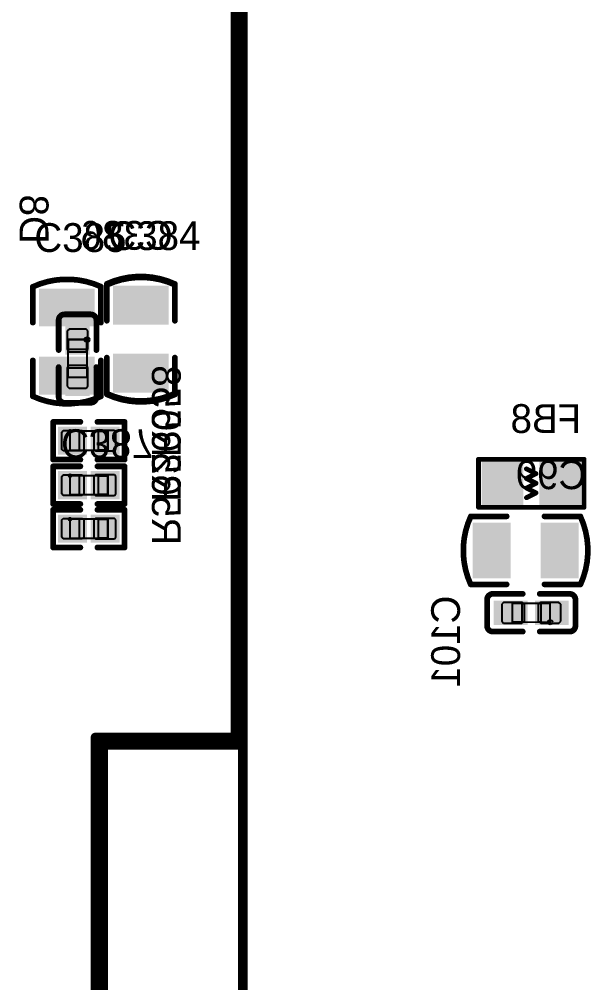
# Model space of a CAD drawing. Header units: millimetres. Extents: x 892 to 1144, y 1011 to 1123.
# Drawn here: x 1030.36 to 1045.47, y 1053.26 to 1078.75 of the extents above; entities that cross this region are included whole.
import ezdxf

# ---------------------------------------------------------------- set-up
doc = ezdxf.new("R2010")
doc.units = ezdxf.units.MM
for name, color, linetype in [('BottomLayer', 5, 'Continuous'), ('BottomOverlay', 54, 'Continuous'), ('BottomPaste', 16, 'Continuous'), ('BottomSolder', 6, 'Continuous'), ('Mechanical10', 56, 'Continuous'), ('Mechanical12', 56, 'Continuous'), ('Mechanical15', 56, 'Continuous'), ('Mechanical4', 56, 'Continuous'), ('Mechanical5', 56, 'Continuous'), ('Mechanical6', 56, 'Continuous'), ('TopLayer', 1, 'Continuous'), ('TopOverlay', 2, 'Continuous'), ('TopPaste', 8, 'Continuous'), ('TopSolder', 216, 'Continuous')]:
    doc.layers.add(name, color=color, linetype=linetype)

msp = doc.modelspace()

# ---------------------------------------------------------------- linework, layer by layer
at = {"layer": 'BottomLayer'}
for points in [[(1032.94, 1071.6), (1032.94, 1070.8), (1034.21, 1071.6), (1034.21, 1070.8)], [(1031.63, 1070.715), (1031.63, 1069.925), (1032.17, 1070.715), (1032.17, 1069.925)], [(1031.63, 1069.625), (1031.63, 1068.835), (1032.17, 1069.625), (1032.17, 1068.835)], [(1032.94, 1069.8), (1032.94, 1069), (1034.21, 1069.8), (1034.21, 1069)], [(1031.484, 1067.33), (1032.05, 1067.33), (1031.484, 1067.87), (1032.05, 1067.87)], [(1032.35, 1067.33), (1032.916, 1067.33), (1032.35, 1067.87), (1032.916, 1067.87)], [(1042.688, 1066.983), (1042.688, 1065.967), (1043.587, 1066.983), (1043.587, 1065.967)], [(1044.212, 1066.983), (1044.212, 1065.967), (1045.111, 1066.983), (1045.111, 1065.967)], [(1031.484, 1066.155), (1032.05, 1066.155), (1031.484, 1066.695), (1032.05, 1066.695)], [(1032.35, 1066.155), (1032.916, 1066.155), (1032.35, 1066.695), (1032.916, 1066.695)], [(1031.484, 1065.005), (1032.05, 1065.005), (1031.484, 1065.545), (1032.05, 1065.545)], [(1032.35, 1065.005), (1032.916, 1065.005), (1032.35, 1065.545), (1032.916, 1065.545)], [(1042.45, 1064.065), (1043.25, 1064.065), (1042.45, 1065.335), (1043.25, 1065.335)], [(1044.25, 1064.065), (1045.05, 1064.065), (1044.25, 1065.335), (1045.05, 1065.335)], [(1043.75, 1063.32), (1042.96, 1063.32), (1043.75, 1062.78), (1042.96, 1062.78)], [(1044.84, 1063.32), (1044.05, 1063.32), (1044.84, 1062.78), (1044.05, 1062.78)]]:
    msp.add_solid(points, dxfattribs=at)
at = {"layer": 'BottomOverlay'}
for points, const_width in [([(1032.674, 1071.752, -0.21896), (1034.475, 1071.749)], 0.15), ([(1031.401, 1070.791, -0.414214), (1031.554, 1070.944)], 0.152), ([(1032.246, 1070.944, -0.414214), (1032.399, 1070.791)], 0.152), ([(1031.554, 1068.606, -0.414214), (1031.401, 1068.759)], 0.152), ([(1032.399, 1068.759, -0.414214), (1032.246, 1068.606)], 0.152), ([(1034.475, 1068.851, -0.21896), (1032.674, 1068.848)], 0.15), ([(1042.298, 1063.799, -0.21896), (1042.301, 1065.6)], 0.15), ([(1045.199, 1065.6, -0.21896), (1045.202, 1063.799)], 0.15), ([(1042.731, 1063.396, -0.414214), (1042.884, 1063.549)], 0.152), ([(1044.916, 1063.549, -0.414214), (1045.069, 1063.396)], 0.152), ([(1042.884, 1062.551, -0.414214), (1042.731, 1062.704)], 0.152), ([(1045.069, 1062.704, -0.414214), (1044.916, 1062.551)], 0.152)]:
    msp.add_lwpolyline(points, format="xyb", dxfattribs=dict(at, const_width=const_width))
for points, const_width in [([(1032.637, 1071.752, 1), (1032.712, 1071.752, 1)], 0.075), ([(1032.637, 1071.75, 1), (1032.712, 1071.75, 1)], 0.075), ([(1034.437, 1071.75, 1), (1034.513, 1071.75, 1)], 0.075), ([(1034.437, 1071.749, 1), (1034.512, 1071.749, 1)], 0.075), ([(1031.363, 1070.791, 1), (1031.439, 1070.791, 1)], 0.0762), ([(1031.363, 1070.791, 1), (1031.439, 1070.791, 1)], 0.0762), ([(1031.516, 1070.944, 1), (1031.592, 1070.944, 1)], 0.0762), ([(1031.516, 1070.944, 1), (1031.592, 1070.944, 1)], 0.0762), ([(1032.208, 1070.944, 1), (1032.284, 1070.944, 1)], 0.0762), ([(1032.208, 1070.944, 1), (1032.284, 1070.944, 1)], 0.0762), ([(1032.36, 1070.791, 1), (1032.437, 1070.791, 1)], 0.0762), ([(1032.36, 1070.791, 1), (1032.437, 1070.791, 1)], 0.0762), ([(1032.637, 1070.8, 1), (1032.712, 1070.8, 1)], 0.075), ([(1034.437, 1070.8, 1), (1034.513, 1070.8, 1)], 0.075), ([(1031.363, 1070.001, 1), (1031.439, 1070.001, 1)], 0.0762), ([(1032.36, 1070.001, 1), (1032.437, 1070.001, 1)], 0.0762), ([(1032.637, 1069.8, 1), (1032.712, 1069.8, 1)], 0.075), ([(1034.437, 1069.8, 1), (1034.513, 1069.8, 1)], 0.075), ([(1031.363, 1069.549, 1), (1031.439, 1069.549, 1)], 0.0762), ([(1032.36, 1069.549, 1), (1032.437, 1069.549, 1)], 0.0762), ([(1031.363, 1068.759, 1), (1031.439, 1068.759, 1)], 0.0762), ([(1031.363, 1068.759, 1), (1031.439, 1068.759, 1)], 0.0762), ([(1032.36, 1068.759, 1), (1032.437, 1068.759, 1)], 0.0762), ([(1032.36, 1068.759, 1), (1032.437, 1068.759, 1)], 0.0762), ([(1032.637, 1068.848, 1), (1032.712, 1068.848, 1)], 0.075), ([(1032.637, 1068.85, 1), (1032.712, 1068.85, 1)], 0.075), ([(1034.437, 1068.851, 1), (1034.512, 1068.851, 1)], 0.075), ([(1034.437, 1068.85, 1), (1034.513, 1068.85, 1)], 0.075), ([(1031.516, 1068.606, 1), (1031.592, 1068.606, 1)], 0.0762), ([(1031.516, 1068.606, 1), (1031.592, 1068.606, 1)], 0.0762), ([(1032.208, 1068.606, 1), (1032.284, 1068.606, 1)], 0.0762), ([(1032.208, 1068.606, 1), (1032.284, 1068.606, 1)], 0.0762), ([(1031.218, 1068.099, 1), (1031.294, 1068.099, 1)], 0.0762), ([(1031.218, 1068.099, 1), (1031.294, 1068.099, 1)], 0.0762), ([(1031.936, 1068.099, 1), (1032.012, 1068.099, 1)], 0.0762), ([(1032.388, 1068.099, 1), (1032.464, 1068.099, 1)], 0.0762), ([(1033.106, 1068.099, 1), (1033.182, 1068.099, 1)], 0.0762), ([(1033.106, 1068.099, 1), (1033.182, 1068.099, 1)], 0.0762), ([(1031.218, 1067.101, 1), (1031.294, 1067.101, 1)], 0.0762), ([(1031.218, 1067.101, 1), (1031.294, 1067.101, 1)], 0.0762), ([(1031.936, 1067.101, 1), (1032.012, 1067.101, 1)], 0.0762), ([(1032.388, 1067.101, 1), (1032.464, 1067.101, 1)], 0.0762), ([(1033.106, 1067.101, 1), (1033.182, 1067.101, 1)], 0.0762), ([(1033.106, 1067.101, 1), (1033.182, 1067.101, 1)], 0.0762), ([(1042.471, 1067.11, 1), (1042.535, 1067.11, 1)], 0.0635), ([(1042.471, 1067.11, 1), (1042.535, 1067.11, 1)], 0.0635), ([(1045.265, 1067.11, 1), (1045.329, 1067.11, 1)], 0.0635), ([(1045.265, 1067.11, 1), (1045.329, 1067.11, 1)], 0.0635), ([(1031.218, 1066.924, 1), (1031.294, 1066.924, 1)], 0.0762), ([(1031.218, 1066.924, 1), (1031.294, 1066.924, 1)], 0.0762), ([(1031.936, 1066.924, 1), (1032.012, 1066.924, 1)], 0.0762), ([(1032.388, 1066.924, 1), (1032.464, 1066.924, 1)], 0.0762), ([(1033.106, 1066.924, 1), (1033.182, 1066.924, 1)], 0.0762), ([(1033.106, 1066.924, 1), (1033.182, 1066.924, 1)], 0.0762), ([(1043.741, 1066.856, 1), (1043.805, 1066.856, 1)], 0.0635), ([(1043.995, 1066.729, 1), (1044.059, 1066.729, 1)], 0.0635), ([(1043.995, 1066.729, 1), (1044.059, 1066.729, 1)], 0.0635), ([(1043.741, 1066.602, 1), (1043.805, 1066.602, 1)], 0.0635), ([(1043.741, 1066.602, 1), (1043.805, 1066.602, 1)], 0.0635), ([(1043.995, 1066.475, 1), (1044.059, 1066.475, 1)], 0.0635), ([(1043.995, 1066.475, 1), (1044.059, 1066.475, 1)], 0.0635), ([(1043.741, 1066.348, 1), (1043.805, 1066.348, 1)], 0.0635), ([(1043.741, 1066.348, 1), (1043.805, 1066.348, 1)], 0.0635), ([(1043.995, 1066.221, 1), (1044.059, 1066.221, 1)], 0.0635), ([(1043.995, 1066.221, 1), (1044.059, 1066.221, 1)], 0.0635), ([(1043.741, 1066.094, 1), (1043.805, 1066.094, 1)], 0.0635), ([(1031.218, 1065.926, 1), (1031.294, 1065.926, 1)], 0.0762), ([(1031.218, 1065.926, 1), (1031.294, 1065.926, 1)], 0.0762), ([(1031.218, 1065.774, 1), (1031.294, 1065.774, 1)], 0.0762), ([(1031.218, 1065.774, 1), (1031.294, 1065.774, 1)], 0.0762), ([(1031.936, 1065.926, 1), (1032.012, 1065.926, 1)], 0.0762), ([(1031.936, 1065.774, 1), (1032.012, 1065.774, 1)], 0.0762), ([(1032.388, 1065.926, 1), (1032.464, 1065.926, 1)], 0.0762), ([(1032.388, 1065.774, 1), (1032.464, 1065.774, 1)], 0.0762), ([(1033.106, 1065.926, 1), (1033.182, 1065.926, 1)], 0.0762), ([(1033.106, 1065.926, 1), (1033.182, 1065.926, 1)], 0.0762), ([(1033.106, 1065.774, 1), (1033.182, 1065.774, 1)], 0.0762), ([(1033.106, 1065.774, 1), (1033.182, 1065.774, 1)], 0.0762), ([(1042.471, 1065.84, 1), (1042.535, 1065.84, 1)], 0.0635), ([(1042.471, 1065.84, 1), (1042.535, 1065.84, 1)], 0.0635), ([(1045.265, 1065.84, 1), (1045.329, 1065.84, 1)], 0.0635), ([(1045.265, 1065.84, 1), (1045.329, 1065.84, 1)], 0.0635), ([(1042.263, 1065.6, 1), (1042.338, 1065.6, 1)], 0.075), ([(1042.263, 1065.6, 1), (1042.338, 1065.6, 1)], 0.075), ([(1043.213, 1065.6, 1), (1043.288, 1065.6, 1)], 0.075), ([(1044.212, 1065.6, 1), (1044.287, 1065.6, 1)], 0.075), ([(1045.162, 1065.6, 1), (1045.237, 1065.6, 1)], 0.075), ([(1045.162, 1065.6, 1), (1045.238, 1065.6, 1)], 0.075), ([(1031.218, 1064.776, 1), (1031.294, 1064.776, 1)], 0.0762), ([(1031.218, 1064.776, 1), (1031.294, 1064.776, 1)], 0.0762), ([(1031.936, 1064.776, 1), (1032.012, 1064.776, 1)], 0.0762), ([(1032.388, 1064.776, 1), (1032.464, 1064.776, 1)], 0.0762), ([(1033.106, 1064.776, 1), (1033.182, 1064.776, 1)], 0.0762), ([(1033.106, 1064.776, 1), (1033.182, 1064.776, 1)], 0.0762), ([(1042.26, 1063.799, 1), (1042.335, 1063.799, 1)], 0.075), ([(1042.263, 1063.8, 1), (1042.338, 1063.8, 1)], 0.075), ([(1043.213, 1063.8, 1), (1043.288, 1063.8, 1)], 0.075), ([(1044.212, 1063.8, 1), (1044.287, 1063.8, 1)], 0.075), ([(1045.162, 1063.8, 1), (1045.238, 1063.8, 1)], 0.075), ([(1045.165, 1063.799, 1), (1045.24, 1063.799, 1)], 0.075), ([(1042.693, 1063.396, 1), (1042.769, 1063.396, 1)], 0.0762), ([(1042.693, 1063.396, 1), (1042.769, 1063.396, 1)], 0.0762), ([(1042.846, 1063.549, 1), (1042.922, 1063.549, 1)], 0.0762), ([(1042.846, 1063.549, 1), (1042.922, 1063.549, 1)], 0.0762), ([(1043.636, 1063.549, 1), (1043.712, 1063.549, 1)], 0.0762), ([(1044.088, 1063.549, 1), (1044.164, 1063.549, 1)], 0.0762), ([(1044.878, 1063.549, 1), (1044.954, 1063.549, 1)], 0.0762), ([(1044.878, 1063.549, 1), (1044.954, 1063.549, 1)], 0.0762), ([(1045.031, 1063.396, 1), (1045.107, 1063.396, 1)], 0.0762), ([(1045.031, 1063.396, 1), (1045.107, 1063.396, 1)], 0.0762), ([(1042.693, 1062.704, 1), (1042.769, 1062.704, 1)], 0.0762), ([(1042.693, 1062.704, 1), (1042.769, 1062.704, 1)], 0.0762), ([(1045.031, 1062.704, 1), (1045.107, 1062.704, 1)], 0.0762), ([(1045.031, 1062.704, 1), (1045.107, 1062.704, 1)], 0.0762), ([(1042.846, 1062.551, 1), (1042.922, 1062.551, 1)], 0.0762), ([(1042.846, 1062.551, 1), (1042.922, 1062.551, 1)], 0.0762), ([(1043.636, 1062.551, 1), (1043.712, 1062.551, 1)], 0.0762), ([(1044.088, 1062.551, 1), (1044.164, 1062.551, 1)], 0.0762), ([(1044.878, 1062.551, 1), (1044.954, 1062.551, 1)], 0.0762), ([(1044.878, 1062.551, 1), (1044.954, 1062.551, 1)], 0.0762)]:
    msp.add_lwpolyline(points, format="xyb", close=True, dxfattribs=dict(at, const_width=const_width))
for points, const_width in [([(1032.675, 1070.8), (1032.675, 1071.75)], 0.15), ([(1034.475, 1070.8), (1034.475, 1071.75)], 0.15), ([(1031.401, 1070.001), (1031.401, 1070.791)], 0.152), ([(1031.554, 1070.944), (1032.246, 1070.944)], 0.152), ([(1032.399, 1070.001), (1032.399, 1070.791)], 0.152), ([(1032.675, 1068.85), (1032.675, 1069.8)], 0.15), ([(1034.475, 1068.85), (1034.475, 1069.8)], 0.15), ([(1031.401, 1068.759), (1031.401, 1069.549)], 0.152), ([(1032.399, 1068.759), (1032.399, 1069.549)], 0.152), ([(1031.554, 1068.606), (1032.246, 1068.606)], 0.152), ([(1031.256, 1068.099), (1031.974, 1068.099)], 0.152), ([(1031.256, 1067.101), (1031.256, 1068.099)], 0.152), ([(1032.426, 1068.099), (1033.144, 1068.099)], 0.152), ([(1033.144, 1067.101), (1033.144, 1068.099)], 0.152), ([(1031.256, 1067.101), (1031.974, 1067.101)], 0.152), ([(1032.426, 1067.101), (1033.144, 1067.101)], 0.152), ([(1042.503, 1067.11), (1045.297, 1067.11)], 0.127), ([(1042.503, 1065.84), (1042.503, 1067.11)], 0.127), ([(1045.297, 1065.84), (1045.297, 1067.11)], 0.127), ([(1031.256, 1066.924), (1031.974, 1066.924)], 0.152), ([(1031.256, 1065.926), (1031.256, 1066.924)], 0.152), ([(1032.426, 1066.924), (1033.144, 1066.924)], 0.152), ([(1033.144, 1065.926), (1033.144, 1066.924)], 0.152), ([(1043.773, 1066.856), (1044.027, 1066.729)], 0.127), ([(1043.773, 1066.602), (1044.027, 1066.729)], 0.127), ([(1043.773, 1066.602), (1044.027, 1066.475)], 0.127), ([(1043.773, 1066.348), (1044.027, 1066.475)], 0.127), ([(1043.773, 1066.348), (1044.027, 1066.221)], 0.127), ([(1043.773, 1066.094), (1044.027, 1066.221)], 0.127), ([(1031.256, 1065.926), (1031.974, 1065.926)], 0.152), ([(1031.256, 1065.774), (1031.974, 1065.774)], 0.152), ([(1031.256, 1064.776), (1031.256, 1065.774)], 0.152), ([(1032.426, 1065.926), (1033.144, 1065.926)], 0.152), ([(1032.426, 1065.774), (1033.144, 1065.774)], 0.152), ([(1033.144, 1064.776), (1033.144, 1065.774)], 0.152), ([(1042.503, 1065.84), (1045.297, 1065.84)], 0.127), ([(1042.3, 1065.6), (1043.25, 1065.6)], 0.15), ([(1044.25, 1065.6), (1045.2, 1065.6)], 0.15), ([(1031.256, 1064.776), (1031.974, 1064.776)], 0.152), ([(1032.426, 1064.776), (1033.144, 1064.776)], 0.152), ([(1042.3, 1063.8), (1043.25, 1063.8)], 0.15), ([(1044.25, 1063.8), (1045.2, 1063.8)], 0.15), ([(1042.731, 1062.704), (1042.731, 1063.396)], 0.152), ([(1042.884, 1063.549), (1043.674, 1063.549)], 0.152), ([(1044.126, 1063.549), (1044.916, 1063.549)], 0.152), ([(1045.069, 1062.704), (1045.069, 1063.396)], 0.152), ([(1042.884, 1062.551), (1043.674, 1062.551)], 0.152), ([(1044.126, 1062.551), (1044.916, 1062.551)], 0.152)]:
    msp.add_lwpolyline(points, dxfattribs=dict(at, const_width=const_width))
at = {"layer": 'BottomPaste'}
for p, q in [((1031.675, 1070.555), (1031.625, 1070.505)), ((1031.625, 1070.505), (1031.625, 1070.025)), ((1032.125, 1070.555), (1031.675, 1070.555)), ((1032.175, 1070.505), (1032.125, 1070.555)), ((1032.175, 1070.025), (1032.175, 1070.505)), ((1031.625, 1070.025), (1031.675, 1069.955)), ((1031.675, 1069.955), (1032.125, 1069.955)), ((1032.125, 1069.955), (1032.175, 1070.025)), ((1031.675, 1069.595), (1031.625, 1069.525)), ((1032.125, 1069.595), (1031.675, 1069.595)), ((1032.175, 1069.525), (1032.125, 1069.595)), ((1031.625, 1069.525), (1031.625, 1069.045)), ((1032.175, 1069.045), (1032.175, 1069.525)), ((1031.625, 1069.045), (1031.675, 1068.995)), ((1031.675, 1068.995), (1032.125, 1068.995)), ((1032.125, 1068.995), (1032.175, 1069.045)), ((1031.484, 1067.83), (1031.524, 1067.87)), ((1031.484, 1067.37), (1031.484, 1067.83)), ((1031.524, 1067.87), (1032.025, 1067.87)), ((1032.025, 1067.87), (1032.065, 1067.83)), ((1032.065, 1067.83), (1032.065, 1067.37)), ((1032.375, 1067.87), (1032.335, 1067.83)), ((1032.335, 1067.83), (1032.335, 1067.37)), ((1032.876, 1067.87), (1032.375, 1067.87)), ((1032.916, 1067.83), (1032.876, 1067.87)), ((1032.916, 1067.37), (1032.916, 1067.83)), ((1031.524, 1067.33), (1031.484, 1067.37)), ((1032.025, 1067.33), (1031.524, 1067.33)), ((1032.065, 1067.37), (1032.025, 1067.33)), ((1032.335, 1067.37), (1032.375, 1067.33)), ((1032.375, 1067.33), (1032.876, 1067.33)), ((1032.876, 1067.33), (1032.916, 1067.37)), ((1031.484, 1066.655), (1031.524, 1066.695)), ((1031.484, 1066.195), (1031.484, 1066.655)), ((1031.524, 1066.695), (1032.025, 1066.695)), ((1032.025, 1066.695), (1032.065, 1066.655)), ((1032.065, 1066.655), (1032.065, 1066.195)), ((1032.375, 1066.695), (1032.335, 1066.655)), ((1032.335, 1066.655), (1032.335, 1066.195)), ((1032.876, 1066.695), (1032.375, 1066.695)), ((1032.916, 1066.655), (1032.876, 1066.695)), ((1032.916, 1066.195), (1032.916, 1066.655)), ((1031.524, 1066.155), (1031.484, 1066.195)), ((1032.025, 1066.155), (1031.524, 1066.155)), ((1032.065, 1066.195), (1032.025, 1066.155)), ((1032.335, 1066.195), (1032.375, 1066.155)), ((1032.375, 1066.155), (1032.876, 1066.155)), ((1032.876, 1066.155), (1032.916, 1066.195)), ((1031.484, 1065.505), (1031.524, 1065.545)), ((1031.484, 1065.045), (1031.484, 1065.505)), ((1031.524, 1065.545), (1032.025, 1065.545)), ((1032.025, 1065.545), (1032.065, 1065.505)), ((1032.065, 1065.505), (1032.065, 1065.045)), ((1032.375, 1065.545), (1032.335, 1065.505)), ((1032.335, 1065.505), (1032.335, 1065.045)), ((1032.876, 1065.545), (1032.375, 1065.545)), ((1032.916, 1065.505), (1032.876, 1065.545)), ((1032.916, 1065.045), (1032.916, 1065.505)), ((1031.524, 1065.005), (1031.484, 1065.045)), ((1032.025, 1065.005), (1031.524, 1065.005)), ((1032.065, 1065.045), (1032.025, 1065.005)), ((1032.335, 1065.045), (1032.375, 1065.005)), ((1032.375, 1065.005), (1032.876, 1065.005)), ((1032.876, 1065.005), (1032.916, 1065.045)), ((1043.17, 1063.325), (1043.12, 1063.275)), ((1043.12, 1063.275), (1043.12, 1062.825)), ((1043.65, 1063.325), (1043.17, 1063.325)), ((1043.72, 1063.275), (1043.65, 1063.325)), ((1043.72, 1062.825), (1043.72, 1063.275)), ((1044.15, 1063.325), (1044.08, 1063.275)), ((1044.08, 1063.275), (1044.08, 1062.825)), ((1044.63, 1063.325), (1044.15, 1063.325)), ((1044.68, 1063.275), (1044.63, 1063.325)), ((1044.68, 1062.825), (1044.68, 1063.275)), ((1043.12, 1062.825), (1043.17, 1062.775)), ((1043.17, 1062.775), (1043.65, 1062.775)), ((1043.65, 1062.775), (1043.72, 1062.825)), ((1044.08, 1062.825), (1044.15, 1062.775)), ((1044.15, 1062.775), (1044.63, 1062.775)), ((1044.63, 1062.775), (1044.68, 1062.825))]:
    msp.add_line(p, q, dxfattribs=at)
for points in [[(1032.94, 1071.6), (1032.94, 1070.8), (1034.21, 1071.6), (1034.21, 1070.8)], [(1031.63, 1070.715), (1031.63, 1069.925), (1032.17, 1070.715), (1032.17, 1069.925)], [(1031.63, 1069.625), (1031.63, 1068.835), (1032.17, 1069.625), (1032.17, 1068.835)], [(1032.94, 1069.8), (1032.94, 1069), (1034.21, 1069.8), (1034.21, 1069)], [(1031.484, 1067.33), (1032.05, 1067.33), (1031.484, 1067.87), (1032.05, 1067.87)], [(1032.35, 1067.33), (1032.916, 1067.33), (1032.35, 1067.87), (1032.916, 1067.87)], [(1042.688, 1066.983), (1042.688, 1065.967), (1043.587, 1066.983), (1043.587, 1065.967)], [(1044.212, 1066.983), (1044.212, 1065.967), (1045.111, 1066.983), (1045.111, 1065.967)], [(1031.484, 1066.155), (1032.05, 1066.155), (1031.484, 1066.695), (1032.05, 1066.695)], [(1032.35, 1066.155), (1032.916, 1066.155), (1032.35, 1066.695), (1032.916, 1066.695)], [(1031.484, 1065.005), (1032.05, 1065.005), (1031.484, 1065.545), (1032.05, 1065.545)], [(1032.35, 1065.005), (1032.916, 1065.005), (1032.35, 1065.545), (1032.916, 1065.545)], [(1042.45, 1064.065), (1043.25, 1064.065), (1042.45, 1065.335), (1043.25, 1065.335)], [(1044.25, 1064.065), (1045.05, 1064.065), (1044.25, 1065.335), (1045.05, 1065.335)], [(1043.75, 1063.32), (1042.96, 1063.32), (1043.75, 1062.78), (1042.96, 1062.78)], [(1044.84, 1063.32), (1044.05, 1063.32), (1044.84, 1062.78), (1044.05, 1062.78)]]:
    msp.add_solid(points, dxfattribs=at)
at = {"layer": 'BottomSolder'}
for points in [[(1032.838, 1071.702), (1032.838, 1070.698), (1034.312, 1071.702), (1034.312, 1070.698)], [(1031.579, 1070.766), (1031.579, 1069.874), (1032.221, 1070.766), (1032.221, 1069.874)], [(1032.838, 1069.902), (1032.838, 1068.898), (1034.312, 1069.902), (1034.312, 1068.898)], [(1031.579, 1069.676), (1031.579, 1068.784), (1032.221, 1069.676), (1032.221, 1068.784)], [(1031.383, 1067.228), (1032.152, 1067.228), (1031.383, 1067.972), (1032.152, 1067.972)], [(1032.248, 1067.228), (1033.017, 1067.228), (1032.248, 1067.972), (1033.017, 1067.972)], [(1042.587, 1067.085), (1042.587, 1065.865), (1043.689, 1067.085), (1043.689, 1065.865)], [(1044.111, 1067.085), (1044.111, 1065.865), (1045.213, 1067.085), (1045.213, 1065.865)], [(1031.383, 1066.053), (1032.152, 1066.053), (1031.383, 1066.797), (1032.152, 1066.797)], [(1032.248, 1066.053), (1033.017, 1066.053), (1032.248, 1066.797), (1033.017, 1066.797)], [(1031.383, 1064.903), (1032.152, 1064.903), (1031.383, 1065.647), (1032.152, 1065.647)], [(1032.248, 1064.903), (1033.017, 1064.903), (1032.248, 1065.647), (1033.017, 1065.647)], [(1042.348, 1063.963), (1043.352, 1063.963), (1042.348, 1065.437), (1043.352, 1065.437)], [(1044.148, 1063.963), (1045.152, 1063.963), (1044.148, 1065.437), (1045.152, 1065.437)], [(1043.801, 1063.371), (1042.909, 1063.371), (1043.801, 1062.729), (1042.909, 1062.729)], [(1044.891, 1063.371), (1043.999, 1063.371), (1044.891, 1062.729), (1043.999, 1062.729)]]:
    msp.add_solid(points, dxfattribs=at)
at = {"layer": 'Mechanical10', "const_width": 0.254}
for points in [[(1036.275, 1038.7), (1036.275, 1095.7)], [(1032.575, 1033.7), (1032.575, 1059.55)], [(1032.575, 1059.55), (1036.275, 1059.55)]]:
    msp.add_lwpolyline(points, dxfattribs=at)
at = {"layer": 'Mechanical10', "const_width": 0.127}
for points in [[(1032.511, 1059.55, 1), (1032.638, 1059.55, 1)], [(1032.511, 1059.55, 1), (1032.638, 1059.55, 1)], [(1036.211, 1059.55, 1), (1036.338, 1059.55, 1)]]:
    msp.add_lwpolyline(points, format="xyb", close=True, dxfattribs=at)
at = {"layer": 'Mechanical12', "const_width": 0.254}
for points in [[(1036.075, 1059.75), (1036.075, 1095.7)], [(1032.375, 1033.5), (1032.375, 1059.75)], [(1032.375, 1059.75), (1036.075, 1059.75)]]:
    msp.add_lwpolyline(points, dxfattribs=at)
at = {"layer": 'Mechanical12', "const_width": 0.127}
for points in [[(1032.311, 1059.75, 1), (1032.438, 1059.75, 1)], [(1032.311, 1059.75, 1), (1032.438, 1059.75, 1)], [(1036.011, 1059.75, 1), (1036.138, 1059.75, 1)], [(1036.011, 1059.75, 1), (1036.138, 1059.75, 1)]]:
    msp.add_lwpolyline(points, format="xyb", close=True, dxfattribs=at)
at = {"layer": 'Mechanical15'}
for p, q in [((1032.15, 1070.275), (1031.65, 1070.275)), ((1031.65, 1070.275), (1031.65, 1070.025)), ((1032.085, 1070.275), (1032.104, 1070.321)), ((1032.104, 1070.229), (1032.085, 1070.275)), ((1032.104, 1070.321), (1032.15, 1070.34)), ((1032.15, 1070.21), (1032.104, 1070.229)), ((1032.15, 1070.34), (1032.196, 1070.321)), ((1032.15, 1070.025), (1032.15, 1070.275)), ((1032.196, 1070.229), (1032.15, 1070.21)), ((1032.196, 1070.321), (1032.215, 1070.275)), ((1032.215, 1070.275), (1032.196, 1070.229)), ((1031.65, 1070.025), (1032.15, 1070.025)), ((1031.65, 1069.275), (1031.65, 1069.525)), ((1031.65, 1069.525), (1032.15, 1069.525)), ((1032.15, 1069.525), (1032.15, 1069.275)), ((1032.15, 1069.275), (1031.65, 1069.275)), ((1043.4, 1062.8), (1043.4, 1063.3)), ((1043.4, 1063.3), (1043.65, 1063.3)), ((1043.65, 1063.3), (1043.65, 1062.8)), ((1044.4, 1063.3), (1044.15, 1063.3)), ((1044.15, 1063.3), (1044.15, 1062.8)), ((1044.4, 1062.8), (1044.4, 1063.3)), ((1043.65, 1062.8), (1043.4, 1062.8)), ((1044.15, 1062.8), (1044.4, 1062.8)), ((1044.335, 1062.8), (1044.354, 1062.846)), ((1044.335, 1062.8), (1044.335, 1062.8)), ((1044.354, 1062.754), (1044.335, 1062.8)), ((1044.354, 1062.846), (1044.4, 1062.865)), ((1044.4, 1062.735), (1044.354, 1062.754)), ((1044.4, 1062.865), (1044.446, 1062.846)), ((1044.446, 1062.754), (1044.4, 1062.735)), ((1044.446, 1062.846), (1044.465, 1062.8)), ((1044.465, 1062.8), (1044.446, 1062.754)), ((1044.465, 1062.8), (1044.465, 1062.8))]:
    msp.add_line(p, q, dxfattribs=at)
at = {"layer": 'Mechanical15', "const_width": 0.0508}
for points in [[(1031.65, 1069.275), (1031.65, 1070.275)], [(1031.65, 1070.275), (1032.15, 1070.275)], [(1032.15, 1069.275), (1032.15, 1070.275)], [(1031.65, 1069.275), (1032.15, 1069.275)], [(1043.4, 1062.8), (1043.4, 1063.3)], [(1043.4, 1063.3), (1044.4, 1063.3)], [(1044.4, 1062.8), (1044.4, 1063.3)], [(1043.4, 1062.8), (1044.4, 1062.8)]]:
    msp.add_lwpolyline(points, dxfattribs=at)
at = {"layer": 'Mechanical15', "const_width": 0.0254}
for points in [[(1031.637, 1070.275, 1), (1031.663, 1070.275, 1)], [(1031.637, 1070.275, 1), (1031.663, 1070.275, 1)], [(1032.137, 1070.275, 1), (1032.163, 1070.275, 1)], [(1032.137, 1070.275, 1), (1032.163, 1070.275, 1)], [(1031.637, 1069.275, 1), (1031.663, 1069.275, 1)], [(1031.637, 1069.275, 1), (1031.663, 1069.275, 1)], [(1032.137, 1069.275, 1), (1032.163, 1069.275, 1)], [(1032.137, 1069.275, 1), (1032.163, 1069.275, 1)], [(1043.387, 1063.3, 1), (1043.413, 1063.3, 1)], [(1043.387, 1063.3, 1), (1043.413, 1063.3, 1)], [(1044.387, 1063.3, 1), (1044.413, 1063.3, 1)], [(1044.387, 1063.3, 1), (1044.413, 1063.3, 1)], [(1043.387, 1062.8, 1), (1043.413, 1062.8, 1)], [(1043.387, 1062.8, 1), (1043.413, 1062.8, 1)], [(1044.387, 1062.8, 1), (1044.413, 1062.8, 1)], [(1044.387, 1062.8, 1), (1044.413, 1062.8, 1)]]:
    msp.add_lwpolyline(points, format="xyb", close=True, dxfattribs=at)
at = {"layer": 'Mechanical4'}
for p, q in [((1032.7, 1067.85), (1031.7, 1067.85)), ((1031.7, 1067.85), (1031.7, 1067.35)), ((1032.7, 1067.35), (1032.7, 1067.85)), ((1031.7, 1067.35), (1032.7, 1067.35)), ((1032.7, 1066.675), (1031.7, 1066.675)), ((1031.7, 1066.675), (1031.7, 1066.175)), ((1032.7, 1066.175), (1032.7, 1066.675)), ((1031.7, 1066.175), (1032.7, 1066.175)), ((1032.7, 1065.525), (1031.7, 1065.525)), ((1031.7, 1065.525), (1031.7, 1065.025)), ((1032.7, 1065.025), (1032.7, 1065.525)), ((1031.7, 1065.025), (1032.7, 1065.025))]:
    msp.add_line(p, q, dxfattribs=at)
at = {"layer": 'Mechanical5'}
for p, q in [((1031.95, 1067.85), (1031.7, 1067.85)), ((1031.7, 1067.85), (1031.7, 1067.35)), ((1031.95, 1067.35), (1031.95, 1067.85)), ((1032.451, 1067.85), (1032.701, 1067.85)), ((1032.451, 1067.35), (1032.451, 1067.85)), ((1032.701, 1067.85), (1032.701, 1067.35)), ((1031.7, 1067.35), (1031.95, 1067.35)), ((1032.701, 1067.35), (1032.451, 1067.35)), ((1031.95, 1066.675), (1031.7, 1066.675)), ((1031.7, 1066.675), (1031.7, 1066.175)), ((1031.95, 1066.175), (1031.95, 1066.675)), ((1032.451, 1066.675), (1032.701, 1066.675)), ((1032.451, 1066.175), (1032.451, 1066.675)), ((1032.701, 1066.675), (1032.701, 1066.175)), ((1031.7, 1066.175), (1031.95, 1066.175)), ((1032.701, 1066.175), (1032.451, 1066.175)), ((1031.95, 1065.525), (1031.7, 1065.525)), ((1031.7, 1065.525), (1031.7, 1065.025)), ((1031.95, 1065.025), (1031.95, 1065.525)), ((1032.451, 1065.525), (1032.701, 1065.525)), ((1032.451, 1065.025), (1032.451, 1065.525)), ((1032.701, 1065.525), (1032.701, 1065.025)), ((1031.7, 1065.025), (1031.95, 1065.025)), ((1032.701, 1065.025), (1032.451, 1065.025))]:
    msp.add_line(p, q, dxfattribs=at)
at = {"layer": 'Mechanical6'}
for points, const_width in [([(1031.73, 1067.85, 1), (1031.67, 1067.85, 1)], 0.06), ([(1031.655, 1067.85, 1), (1031.685, 1067.85, 1)], 0.03), ([(1031.715, 1067.85, 1), (1031.745, 1067.85, 1)], 0.03), ([(1031.73, 1066.675, 1), (1031.67, 1066.675, 1)], 0.06), ([(1031.655, 1066.675, 1), (1031.685, 1066.675, 1)], 0.03), ([(1031.715, 1066.675, 1), (1031.745, 1066.675, 1)], 0.03), ([(1031.73, 1065.525, 1), (1031.67, 1065.525, 1)], 0.06), ([(1031.655, 1065.525, 1), (1031.685, 1065.525, 1)], 0.03), ([(1031.715, 1065.525, 1), (1031.745, 1065.525, 1)], 0.03)]:
    msp.add_lwpolyline(points, format="xyb", close=True, dxfattribs=dict(at, const_width=const_width))
at = {"layer": 'TopLayer'}
for points in [[(1030.983, 1071.525), (1030.983, 1070.725), (1032.253, 1071.525), (1032.253, 1070.725)], [(1032.94, 1071.575), (1032.94, 1070.775), (1034.21, 1071.575), (1034.21, 1070.775)], [(1030.983, 1069.725), (1030.983, 1068.925), (1032.253, 1069.725), (1032.253, 1068.925)], [(1032.94, 1069.775), (1032.94, 1068.975), (1034.21, 1069.775), (1034.21, 1068.975)]]:
    msp.add_solid(points, dxfattribs=at)
at = {"layer": 'TopOverlay'}
for points, const_width in [([(1036.175, 1059.65), (1036.175, 1095.7)], 0.254), ([(1030.718, 1070.725), (1030.718, 1071.675)], 0.15), ([(1032.518, 1070.725), (1032.518, 1071.675)], 0.15), ([(1032.675, 1070.775), (1032.675, 1071.725)], 0.15), ([(1034.475, 1070.775), (1034.475, 1071.725)], 0.15), ([(1032.675, 1068.825), (1032.675, 1069.775)], 0.15), ([(1034.475, 1068.825), (1034.475, 1069.775)], 0.15), ([(1030.718, 1068.775), (1030.718, 1069.725)], 0.15), ([(1032.518, 1068.775), (1032.518, 1069.725)], 0.15), ([(1032.475, 1033.6), (1032.475, 1059.65)], 0.254), ([(1032.475, 1059.65), (1036.175, 1059.65)], 0.254)]:
    msp.add_lwpolyline(points, dxfattribs=dict(at, const_width=const_width))
at = {"layer": 'TopOverlay', "const_width": 0.15}
for points in [[(1030.718, 1071.674, -0.21896), (1032.519, 1071.677)], [(1032.675, 1071.724, -0.21896), (1034.476, 1071.727)], [(1032.519, 1068.773, -0.21896), (1030.718, 1068.776)], [(1034.476, 1068.823, -0.21896), (1032.675, 1068.826)]]:
    msp.add_lwpolyline(points, format="xyb", dxfattribs=at)
at = {"layer": 'TopOverlay'}
for points, const_width in [([(1030.68, 1071.675, 1), (1030.755, 1071.675, 1)], 0.075), ([(1030.681, 1071.674, 1), (1030.756, 1071.674, 1)], 0.075), ([(1032.48, 1071.675, 1), (1032.555, 1071.675, 1)], 0.075), ([(1032.481, 1071.677, 1), (1032.556, 1071.677, 1)], 0.075), ([(1032.637, 1071.725, 1), (1032.712, 1071.725, 1)], 0.075), ([(1032.638, 1071.724, 1), (1032.713, 1071.724, 1)], 0.075), ([(1034.437, 1071.725, 1), (1034.513, 1071.725, 1)], 0.075), ([(1034.438, 1071.727, 1), (1034.513, 1071.727, 1)], 0.075), ([(1030.68, 1070.725, 1), (1030.755, 1070.725, 1)], 0.075), ([(1032.48, 1070.725, 1), (1032.555, 1070.725, 1)], 0.075), ([(1032.637, 1070.775, 1), (1032.712, 1070.775, 1)], 0.075), ([(1034.437, 1070.775, 1), (1034.513, 1070.775, 1)], 0.075), ([(1032.637, 1069.775, 1), (1032.712, 1069.775, 1)], 0.075), ([(1034.437, 1069.775, 1), (1034.513, 1069.775, 1)], 0.075), ([(1030.68, 1069.725, 1), (1030.755, 1069.725, 1)], 0.075), ([(1032.48, 1069.725, 1), (1032.555, 1069.725, 1)], 0.075), ([(1030.681, 1068.776, 1), (1030.756, 1068.776, 1)], 0.075), ([(1030.68, 1068.775, 1), (1030.755, 1068.775, 1)], 0.075), ([(1032.48, 1068.775, 1), (1032.555, 1068.775, 1)], 0.075), ([(1032.481, 1068.773, 1), (1032.556, 1068.773, 1)], 0.075), ([(1032.638, 1068.826, 1), (1032.713, 1068.826, 1)], 0.075), ([(1032.637, 1068.825, 1), (1032.712, 1068.825, 1)], 0.075), ([(1034.437, 1068.825, 1), (1034.513, 1068.825, 1)], 0.075), ([(1034.438, 1068.823, 1), (1034.513, 1068.823, 1)], 0.075), ([(1032.411, 1059.65, 1), (1032.538, 1059.65, 1)], 0.127), ([(1032.411, 1059.65, 1), (1032.538, 1059.65, 1)], 0.127), ([(1036.111, 1059.65, 1), (1036.238, 1059.65, 1)], 0.127), ([(1036.111, 1059.65, 1), (1036.238, 1059.65, 1)], 0.127)]:
    msp.add_lwpolyline(points, format="xyb", close=True, dxfattribs=dict(at, const_width=const_width))
at = {"layer": 'TopPaste'}
for points in [[(1030.983, 1071.525), (1030.983, 1070.725), (1032.253, 1071.525), (1032.253, 1070.725)], [(1032.94, 1071.575), (1032.94, 1070.775), (1034.21, 1071.575), (1034.21, 1070.775)], [(1030.983, 1069.725), (1030.983, 1068.925), (1032.253, 1069.725), (1032.253, 1068.925)], [(1032.94, 1069.775), (1032.94, 1068.975), (1034.21, 1069.775), (1034.21, 1068.975)]]:
    msp.add_solid(points, dxfattribs=at)
at = {"layer": 'TopSolder'}
for points in [[(1030.881, 1071.627), (1030.881, 1070.623), (1032.355, 1071.627), (1032.355, 1070.623)], [(1032.838, 1071.677), (1032.838, 1070.673), (1034.312, 1071.677), (1034.312, 1070.673)], [(1032.838, 1069.877), (1032.838, 1068.873), (1034.312, 1069.877), (1034.312, 1068.873)], [(1030.881, 1069.827), (1030.881, 1068.823), (1032.355, 1069.827), (1032.355, 1068.823)]]:
    msp.add_solid(points, dxfattribs=at)

# ---------------------------------------------------------------- texts
at = {"layer": 'BottomOverlay', "text_generation_flag": 2}
for s, rotation, p in [('D8', 270, (1030.37, 1072.811)), ('R558', 270, (1033.867, 1067.163)), ('R560', 270, (1033.867, 1065.988)), ('C387', 180, (1031.463, 1067.905)), ('R562', 270, (1033.867, 1064.838)), ('C101', 90, (1042.016, 1063.503))]:
    msp.add_text(s, height=0.762, rotation=rotation, dxfattribs=at).set_placement(p)
for s, p in [('C386', (1034.418, 1072.653)), ('FB8', (1045.221, 1067.806)), ('C99', (1045.358, 1066.32))]:
    msp.add_text(s, height=0.762, dxfattribs=at).set_placement(p)
at = {"layer": 'TopOverlay'}
for s, p in [('C384', (1032.715, 1072.645)), ('C385', (1030.758, 1072.595))]:
    msp.add_text(s, height=0.762, dxfattribs=at).set_placement(p)

doc.saveas('drawing.dxf')
